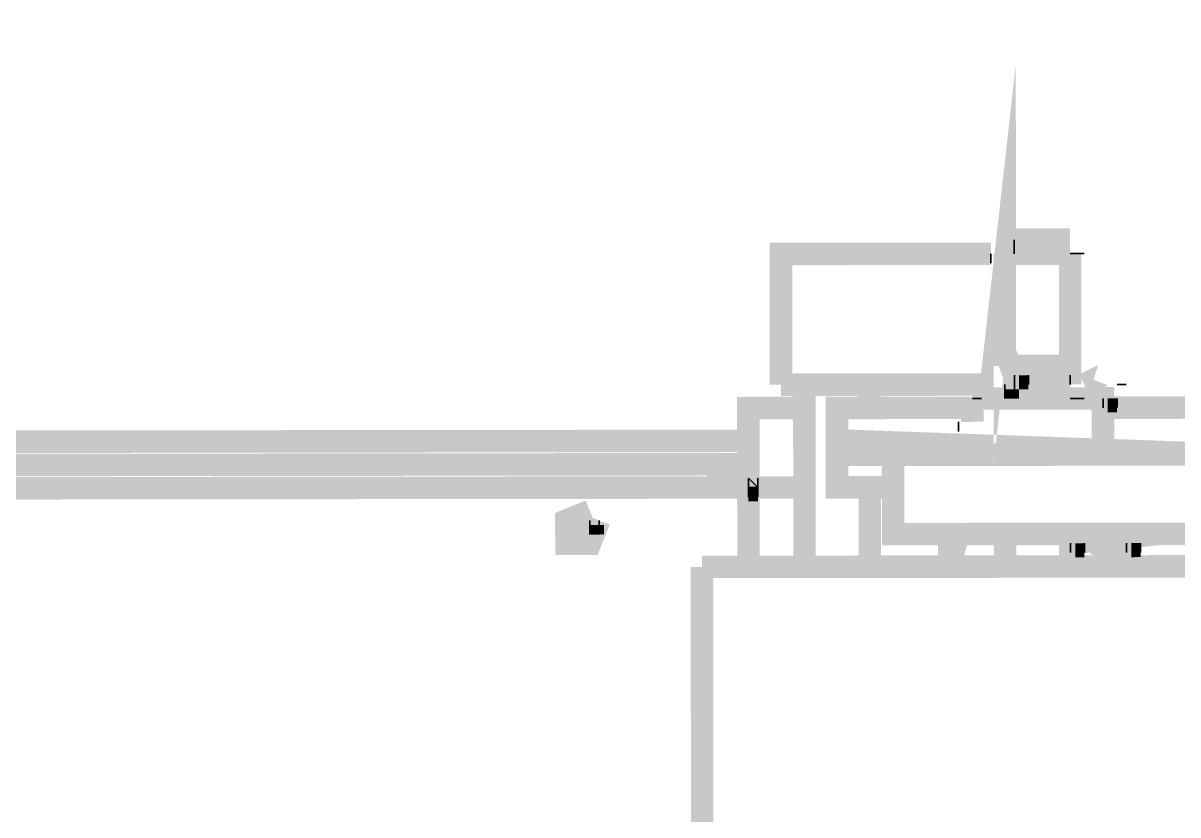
# Model space of a CAD drawing. Header units: feet. Extents: x -99009 to 3252343, y -11094690 to 9035152.
# Drawn here: x 2489517.8 to 2489858.3, y -1976313.7 to -1976080.4 of the extents above; entities that cross this region are included whole.
import ezdxf

# ---------------------------------------------------------------- set-up
doc = ezdxf.new("R2010")
doc.units = ezdxf.units.FT
doc.layers.add('1', color=1, linetype='Continuous')

# ---------------------------------------------------------------- blocks, each defined once
blk = doc.blocks.new('GRINDING MASTER')
at = {"linetype": 'ByBlock', "lineweight": -2, "transparency": 33554684}
for points in [[(1541797.87, -39944.78), (1541797.87, -39940.65), (1541800.68, -39940.65), (1541800.68, -39944.78), (1541797.87, -39944.78)], [(1541793.74, -39947.51), (1541793.74, -39944.78), (1541797.87, -39944.78), (1541797.87, -39947.51), (1541793.74, -39947.51)], [(1541824.08, -39951.64), (1541824.08, -39947.51), (1541826.81, -39947.51), (1541826.81, -39951.64), (1541824.08, -39951.64)], [(1541718.08, -39977.77), (1541718.08, -39973.64), (1541718.08, -39973.64), (1541720.88, -39973.64), (1541720.88, -39977.77), (1541718.08, -39973.64), (1541718.08, -39973.64), (1541720.88, -39977.77), (1541718.08, -39977.77)], [(1541718.08, -39977.77), (1541718.08, -39973.64), (1541720.88, -39973.64), (1541720.88, -39977.77), (1541718.08, -39977.77)], [(1541671.35, -39987.45), (1541671.35, -39984.64), (1541675.49, -39984.64), (1541675.49, -39987.45), (1541671.35, -39987.45)], [(1541814.41, -39994.31), (1541814.41, -39990.18), (1541817.14, -39990.18), (1541817.14, -39994.31), (1541814.41, -39994.31)], [(1541830.94, -39994.31), (1541830.94, -39990.18), (1541833.67, -39990.18), (1541833.67, -39994.31), (1541830.94, -39994.31)]]:
    blk.add_hatch(color=256, dxfattribs=at).paths.add_polyline_path(points)
at = {"linetype": 'ByBlock', "lineweight": -2, "transparency": 33554684, "const_width": 6.63}
for points in [[(1541796.54, -39940.65), (1541793.74, -39933.78), (1541793.74, -39907.65), (1541789.68, -39943.38), (1541800.68, -39943.38)], [(1541813, -39900.71), (1541796.54, -39900.71)], [(1541789.68, -39904.84), (1541727.75, -39904.84), (1541727.75, -39943.38)], [(1541813, -39904.84), (1541793.74, -39904.84)], [(1541793.74, -39904.84), (1541793.74, -39937.92)], [(1541813, -39937.92), (1541813, -39904.84)], [(1541813, -39937.92), (1541793.74, -39937.92)], [(1541813, -39943.38), (1541813, -39937.92)], [(1541822.67, -39940.65), (1541817.14, -39943.38), (1541822.67, -39940.65)], [(1541727.75, -39943.38), (1541789.68, -39943.38)], [(1541734.61, -39943.38), (1541734.61, -39997.04)], [(1541753.88, -39950.24), (1541753.88, -39943.38)], [(1541813, -39943.38), (1541800.68, -39943.38)], [(1541822.67, -39947.51), (1541784.14, -39947.51), (1541822.67, -39947.51), (1541822.67, -39959.91)], [(1541784.14, -39947.51), (1541784.14, -39954.37)], [(1541734.61, -39950.24), (1541718.08, -39950.24), (1541718.08, -39970.91)], [(1541784.14, -39950.24), (1541744.21, -39950.24), (1541744.21, -39973.64), (1541760.74, -39973.64)], [(1541888.74, -39973.64), (1541888.74, -39950.24), (1541822.67, -39950.24)], [(1541314.97, -39966.78), (1541321.83, -39959.91), (1541718.08, -39959.91)], [(1541859.8, -39964.05), (1541747.01, -39959.91)], [(1541859.8, -39964.05), (1541747.01, -39964.05)], [(1541850.21, -39964.05), (1541850.21, -39987.45), (1541760.74, -39987.45), (1541760.74, -39964.05)], [(1541321.83, -39966.78), (1541718.08, -39966.78)], [(1541713.94, -39966.78), (1541707.08, -39973.64)], [(1541713.94, -39966.78), (1541707.08, -39973.64)], [(1541718.08, -39997.04), (1541718.08, -39973.64), (1541321.83, -39973.64)], [(1541718.08, -39997.04), (1541718.08, -39973.64)], [(1541734.61, -39973.64), (1541720.88, -39973.64)], [(1541753.88, -39997.04), (1541753.88, -39973.64)], [(1541674.08, -39983.31), (1541671.35, -39990.18), (1541664.41, -39990.18), (1541664.41, -39983.31), (1541671.35, -39980.5)], [(1541664.41, -39983.31), (1541671.35, -39987.45)], [(1541777.28, -39997.04), (1541777.28, -39987.45)], [(1541777.28, -39997.04), (1541780.01, -39987.45), (1541777.28, -39997.04)], [(1541793.74, -39987.45), (1541793.74, -39997.04)], [(1541839.21, -39987.45), (1541813, -39990.18)], [(1541813, -39997.04), (1541813, -39987.45)], [(1541819.94, -39990.18), (1541826.81, -39992.91)], [(1541829.54, -39997.04), (1541829.54, -39990.18)], [(1541704.35, -39997.04), (1541905.2, -39997.04)], [(1541704.35, -39997.04), (1541704.35, -40296.95)]]:
    blk.add_lwpolyline(points, dxfattribs=at)
at = {"linetype": 'ByBlock', "lineweight": -2, "transparency": 33554684}
for points in [[(1541796.54, -39900.71), (1541796.54, -39904.84)], [(1541796.54, -39904.84), (1541796.54, -39900.71)], [(1541796.54, -39904.84), (1541796.54, -39900.71)], [(1541796.54, -39900.71), (1541796.54, -39904.84)], [(1541789.68, -39904.84), (1541789.68, -39907.65)], [(1541789.68, -39907.65), (1541789.68, -39904.84)], [(1541789.68, -39907.65), (1541789.68, -39904.84)], [(1541789.68, -39904.84), (1541789.68, -39907.65)], [(1541813, -39904.84), (1541817.14, -39904.84)], [(1541817.14, -39904.84), (1541813, -39904.84)], [(1541817.14, -39904.84), (1541813, -39904.84)], [(1541813, -39904.84), (1541817.14, -39904.84)], [(1541796.54, -39940.65), (1541796.54, -39943.38)], [(1541796.54, -39943.38), (1541796.54, -39940.65)], [(1541800.68, -39940.65), (1541800.68, -39943.38)], [(1541800.68, -39943.38), (1541800.68, -39940.65)], [(1541813, -39940.65), (1541813, -39943.38)], [(1541813, -39943.38), (1541813, -39940.65)], [(1541813, -39943.38), (1541813, -39940.65)], [(1541813, -39940.65), (1541813, -39943.38)], [(1541793.74, -39943.38), (1541793.74, -39947.51)], [(1541793.74, -39947.51), (1541793.74, -39943.38)], [(1541796.54, -39943.38), (1541796.54, -39947.51)], [(1541796.54, -39947.51), (1541796.54, -39943.38)], [(1541826.81, -39943.38), (1541829.54, -39943.38)], [(1541829.54, -39943.38), (1541826.81, -39943.38)], [(1541829.54, -39943.38), (1541826.81, -39943.38)], [(1541826.81, -39943.38), (1541829.54, -39943.38)], [(1541784.14, -39947.51), (1541786.87, -39947.51)], [(1541786.87, -39947.51), (1541784.14, -39947.51)], [(1541786.87, -39947.51), (1541784.14, -39947.51)], [(1541784.14, -39947.51), (1541786.87, -39947.51)], [(1541813, -39947.51), (1541817.14, -39947.51)], [(1541817.14, -39947.51), (1541813, -39947.51)], [(1541817.14, -39947.51), (1541813, -39947.51)], [(1541813, -39947.51), (1541817.14, -39947.51)], [(1541822.67, -39947.51), (1541822.67, -39950.24)], [(1541822.67, -39950.24), (1541822.67, -39947.51)], [(1541826.81, -39947.51), (1541826.81, -39950.24)], [(1541826.81, -39950.24), (1541826.81, -39947.51)], [(1541780.01, -39954.37), (1541780.01, -39957.18)], [(1541780.01, -39957.18), (1541780.01, -39954.37)], [(1541780.01, -39957.18), (1541780.01, -39954.37)], [(1541780.01, -39954.37), (1541780.01, -39957.18)], [(1541780.01, -39954.37), (1541780.01, -39954.37)], [(1541780.01, -39954.37), (1541780.01, -39954.37)], [(1541780.01, -39954.37), (1541780.01, -39954.37)], [(1541780.01, -39954.37), (1541780.01, -39954.37)], [(1541780.01, -39954.37), (1541780.01, -39954.37)], [(1541780.01, -39954.37), (1541780.01, -39954.37)], [(1541780.01, -39954.37), (1541780.01, -39954.37)], [(1541780.01, -39954.37), (1541780.01, -39954.37)], [(1541780.01, -39954.37), (1541780.01, -39954.37)], [(1541780.01, -39954.37), (1541780.01, -39954.37)], [(1541780.01, -39954.37), (1541780.01, -39954.37)], [(1541780.01, -39954.37), (1541780.01, -39954.37)], [(1541780.01, -39954.37), (1541780.01, -39957.18)], [(1541780.01, -39957.18), (1541780.01, -39954.37)], [(1541780.01, -39957.18), (1541780.01, -39954.37)], [(1541780.01, -39954.37), (1541780.01, -39957.18)], [(1541780.01, -39954.37), (1541780.01, -39957.18)], [(1541780.01, -39957.18), (1541780.01, -39954.37)], [(1541780.01, -39954.37), (1541780.01, -39954.37)], [(1541780.01, -39954.37), (1541780.01, -39954.37)], [(1541780.01, -39954.37), (1541780.01, -39954.37)], [(1541780.01, -39954.37), (1541780.01, -39954.37)], [(1541780.01, -39957.18), (1541780.01, -39957.18)], [(1541780.01, -39957.18), (1541780.01, -39957.18)], [(1541780.01, -39957.18), (1541780.01, -39957.18)], [(1541780.01, -39957.18), (1541780.01, -39957.18)], [(1541780.01, -39957.18), (1541780.01, -39957.18)], [(1541780.01, -39957.18), (1541780.01, -39957.18)], [(1541780.01, -39957.18), (1541780.01, -39957.18)], [(1541780.01, -39957.18), (1541780.01, -39957.18)], [(1541780.01, -39957.18), (1541780.01, -39957.18)], [(1541780.01, -39957.18), (1541780.01, -39957.18)], [(1541780.01, -39957.18), (1541780.01, -39957.18)], [(1541780.01, -39957.18), (1541780.01, -39957.18)], [(1541780.01, -39957.18), (1541780.01, -39957.18)], [(1541780.01, -39957.18), (1541780.01, -39957.18)], [(1541780.01, -39957.18), (1541780.01, -39957.18)], [(1541780.01, -39957.18), (1541780.01, -39957.18)], [(1541780.01, -39957.18), (1541780.01, -39957.18)], [(1541780.01, -39957.18), (1541780.01, -39957.18)], [(1541780.01, -39957.18), (1541780.01, -39957.18)], [(1541780.01, -39957.18), (1541780.01, -39957.18)], [(1541780.01, -39957.18), (1541780.01, -39957.18)], [(1541780.01, -39957.18), (1541780.01, -39957.18)], [(1541720.88, -39973.64), (1541718.08, -39970.91)], [(1541718.08, -39970.91), (1541720.88, -39973.64)], [(1541718.08, -39970.91), (1541718.08, -39973.64)], [(1541718.08, -39973.64), (1541718.08, -39970.91)], [(1541720.88, -39973.64), (1541718.08, -39970.91)], [(1541718.08, -39970.91), (1541720.88, -39973.64)], [(1541720.88, -39970.91), (1541720.88, -39973.64)], [(1541720.88, -39973.64), (1541720.88, -39970.91)], [(1541718.08, -39973.64), (1541720.88, -39973.64)], [(1541720.88, -39973.64), (1541718.08, -39973.64)], [(1541720.88, -39973.64), (1541718.08, -39973.64)], [(1541718.08, -39973.64), (1541720.88, -39973.64)], [(1541718.08, -39973.64), (1541718.08, -39973.64)], [(1541718.08, -39973.64), (1541718.08, -39973.64)], [(1541718.08, -39973.64), (1541718.08, -39973.64)], [(1541718.08, -39973.64), (1541718.08, -39973.64)], [(1541718.08, -39973.64), (1541718.08, -39973.64)], [(1541718.08, -39973.64), (1541718.08, -39973.64)], [(1541718.08, -39973.64), (1541718.08, -39973.64)], [(1541718.08, -39973.64), (1541718.08, -39973.64)], [(1541720.88, -39976.45), (1541718.08, -39973.64)], [(1541718.08, -39973.64), (1541720.88, -39976.45)], [(1541718.08, -39973.64), (1541718.08, -39976.45)], [(1541718.08, -39976.45), (1541718.08, -39973.64)], [(1541720.88, -39976.45), (1541718.08, -39973.64)], [(1541718.08, -39973.64), (1541720.88, -39976.45)], [(1541718.08, -39973.64), (1541720.88, -39973.64)], [(1541720.88, -39973.64), (1541718.08, -39973.64)], [(1541718.08, -39973.64), (1541718.08, -39976.45)], [(1541718.08, -39976.45), (1541718.08, -39973.64)], [(1541720.88, -39973.64), (1541720.88, -39976.45)], [(1541720.88, -39976.45), (1541720.88, -39973.64)], [(1541720.88, -39973.64), (1541720.88, -39976.45)], [(1541720.88, -39976.45), (1541720.88, -39973.64)], [(1541718.08, -39976.45), (1541720.88, -39976.45)], [(1541720.88, -39976.45), (1541718.08, -39976.45)], [(1541668.55, -39983.31), (1541668.55, -39983.31)], [(1541668.55, -39983.31), (1541668.55, -39983.31)], [(1541668.55, -39983.31), (1541668.55, -39983.31)], [(1541668.55, -39983.31), (1541668.55, -39983.31)], [(1541671.35, -39983.31), (1541671.35, -39987.45)], [(1541671.35, -39987.45), (1541671.35, -39983.31)], [(1541674.08, -39983.31), (1541674.08, -39987.45)], [(1541674.08, -39987.45), (1541674.08, -39983.31)], [(1541813, -39990.18), (1541813, -39992.91)], [(1541813, -39992.91), (1541813, -39990.18)], [(1541817.14, -39990.18), (1541817.14, -39992.91)], [(1541817.14, -39992.91), (1541817.14, -39990.18)], [(1541829.54, -39990.18), (1541829.54, -39992.91)], [(1541829.54, -39992.91), (1541829.54, -39990.18)], [(1541833.67, -39990.18), (1541833.67, -39992.91)], [(1541833.67, -39992.91), (1541833.67, -39990.18)], [(1541777.28, -39997.04), (1541777.28, -39997.04)], [(1541777.28, -39997.04), (1541777.28, -39997.04)], [(1541777.28, -39997.04), (1541777.28, -39997.04)], [(1541777.28, -39997.04), (1541777.28, -39997.04)]]:
    blk.add_lwpolyline(points, dxfattribs=at)

msp = doc.modelspace()

# ---------------------------------------------------------------- linework, layer by layer
at = {"layer": '1'}
msp.add_arc((2520410.24778, -1978395.99612), 100000, 84.1346387202, 194.3871675539, dxfattribs=at)

# ---------------------------------------------------------------- block references
at = {"transparency": 33554684, "rotation": 0.06505171407317947}
msp.add_blockref('GRINDING MASTER', (947969.19485, -1937994.01305), dxfattribs=at)

doc.saveas('drawing.dxf')
